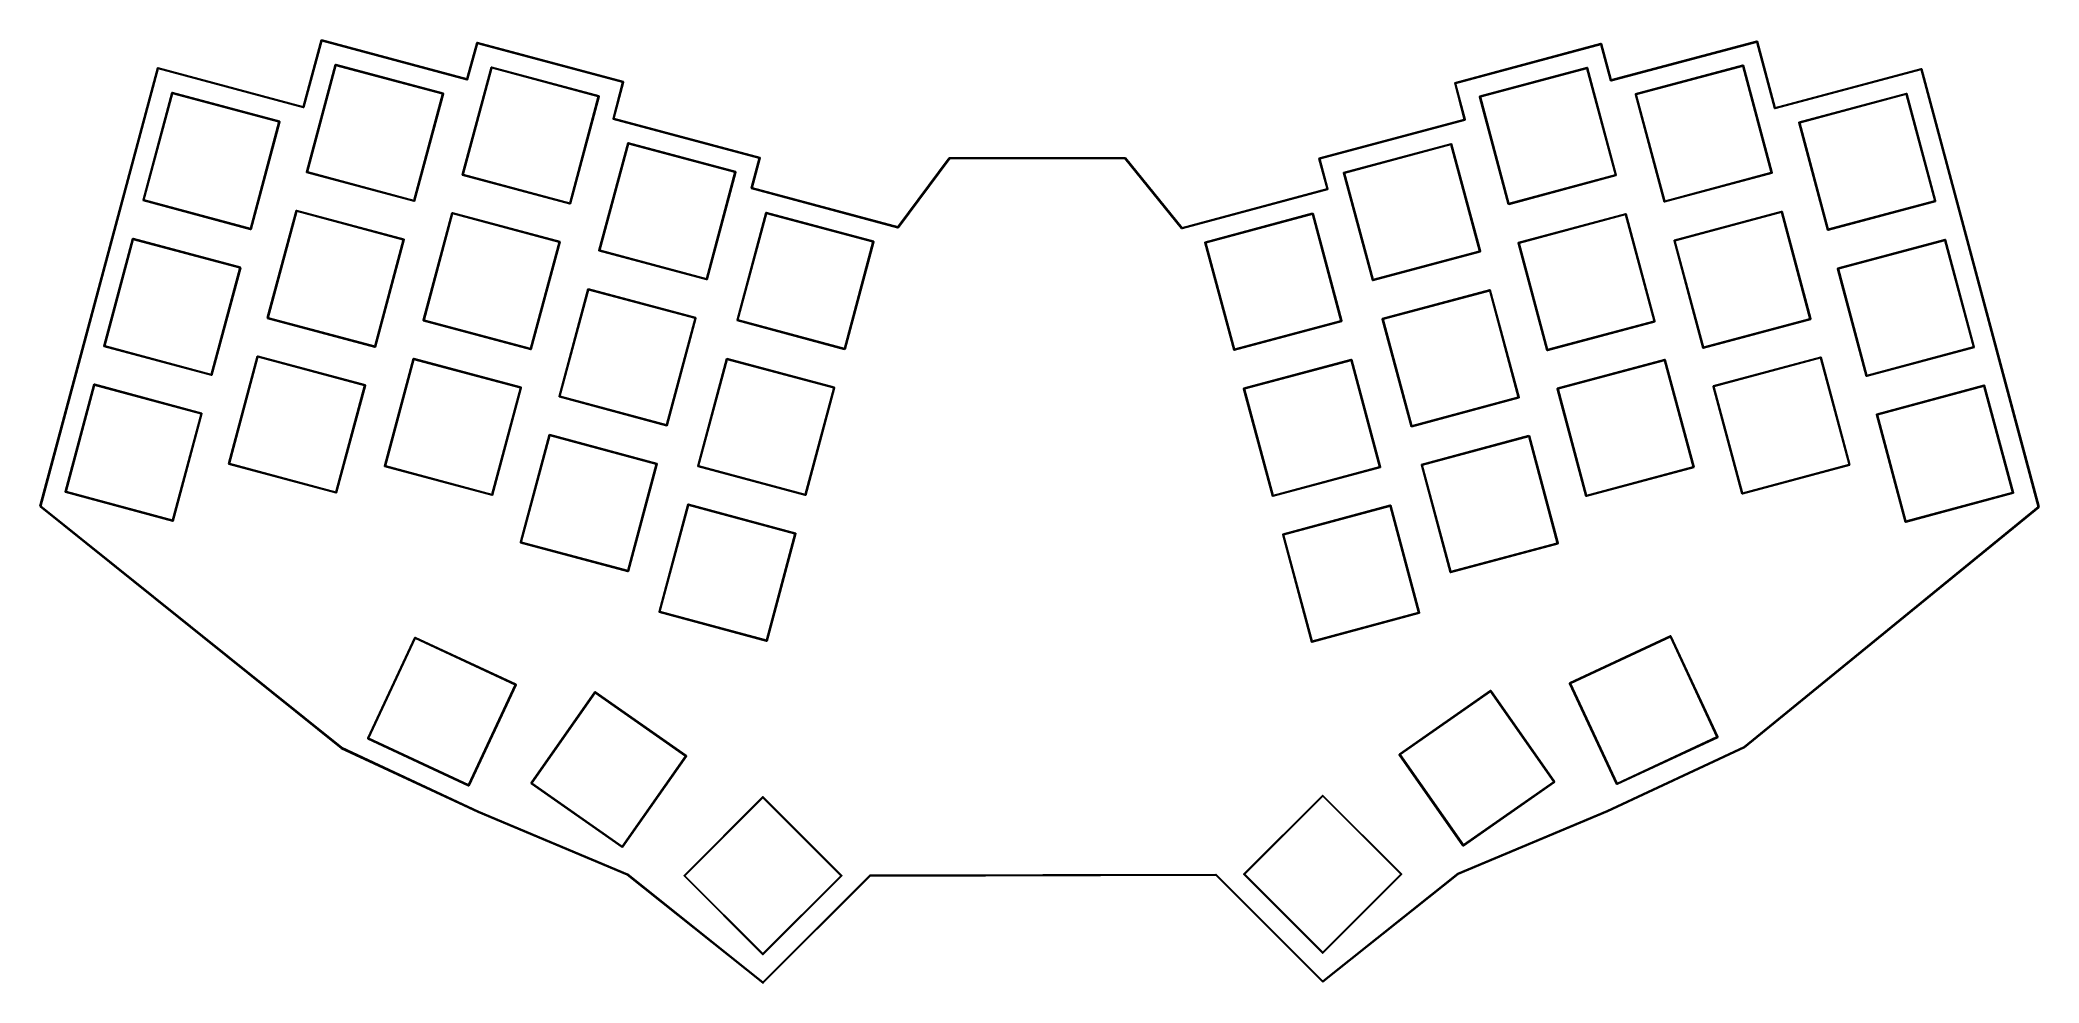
# Model space of a CAD drawing. Extents: x 23 to 275, y -149 to -30.
import ezdxf

# ---------------------------------------------------------------- set-up
doc = ezdxf.new("R2010")
doc.units = 0
doc.layers.add('BLACK', color=7, linetype='CONTINUOUS')

msp = doc.modelspace()

# ---------------------------------------------------------------- linework, layer by layer
at = {"layer": 'BLACK', "linetype": 'CONTINUOUS'}
for p, q in [((56.5896, -38.3887), (58.8267, -30.0121)), ((58.9104, -30.0863), (56.6733, -38.4629)), ((58.8267, -30.0121), (58.8382, -29.997)), ((58.8267, -30.0121), (58.8267, -30.0121)), ((58.8267, -30.0121), (58.8267, -30.0121)), ((58.8382, -29.997), (58.85, -29.9817)), ((58.85, -29.9817), (58.869, -29.9792)), ((58.85, -29.9817), (58.85, -29.9817)), ((58.85, -29.9817), (58.85, -29.9817)), ((58.869, -29.9792), (58.8879, -29.9767)), ((58.8879, -29.9767), (58.8879, -29.9767)), ((58.8879, -29.9767), (58.8879, -29.9767)), ((58.8879, -29.9767), (77.2148, -34.8888)), ((77.2371, -34.9983), (58.9104, -30.0863)), ((221.435, -35.0139), (239.787, -30.1267)), ((239.787, -30.1267), (239.806, -30.1292)), ((239.806, -30.1292), (239.825, -30.1317)), ((239.825, -30.1317), (239.825, -30.1317)), ((239.825, -30.1317), (239.825, -30.1317)), ((239.825, -30.1317), (239.837, -30.1469)), ((239.837, -30.1469), (239.848, -30.1621)), ((239.848, -30.1621), (242.085, -38.5138)), ((77.2148, -34.8888), (78.4517, -30.3369)), ((78.5352, -30.4112), (77.2982, -34.9631)), ((78.4517, -30.3369), (78.4634, -30.3218)), ((78.4634, -30.3218), (78.475, -30.3067)), ((78.475, -30.3067), (78.4751, -30.3067)), ((78.4751, -30.3067), (78.4752, -30.3066)), ((78.4752, -30.3066), (78.494, -30.3042)), ((78.494, -30.3042), (78.5129, -30.3017)), ((78.5129, -30.3017), (96.9129, -35.2267)), ((96.8389, -35.3104), (78.5352, -30.4112)), ((201.737, -35.3767), (220.137, -30.4267)), ((220.115, -30.5362), (201.811, -35.4603)), ((221.352, -35.0881), (220.115, -30.5362)), ((220.137, -30.4267), (220.156, -30.4292)), ((220.156, -30.4292), (220.175, -30.4316)), ((220.175, -30.4316), (220.175, -30.4317)), ((220.175, -30.4317), (220.175, -30.4317)), ((220.175, -30.4317), (220.187, -30.4467)), ((220.187, -30.4467), (220.198, -30.4619)), ((220.198, -30.4619), (221.435, -35.0139)), ((239.765, -30.2362), (221.413, -35.1233)), ((242.002, -38.5879), (239.765, -30.2362)), ((23.4017, -88.7371), (38.2017, -33.5121)), ((38.2854, -33.5862), (23.5067, -88.7314)), ((38.2017, -33.5121), (38.225, -33.4817)), ((38.225, -33.4817), (38.2415, -33.4795)), ((38.225, -33.4817), (38.225, -33.4817)), ((38.2415, -33.4795), (38.2629, -33.4767)), ((38.2629, -33.4767), (38.2629, -33.4767)), ((38.2629, -33.4767), (56.5896, -38.3887)), ((56.6121, -38.4983), (38.2854, -33.5862)), ((57.0013, -46.6281), (60.6247, -33.1051)), ((60.7084, -33.1793), (57.1108, -46.6057)), ((60.6247, -33.1051), (60.648, -33.0748)), ((60.648, -33.0748), (60.686, -33.0698)), ((60.686, -33.0698), (74.2089, -36.6932)), ((60.686, -33.0698), (60.686, -33.0698)), ((74.1348, -36.7769), (60.7084, -33.1793)), ((76.631, -46.9574), (80.2544, -33.4345)), ((80.3381, -33.5086), (76.7405, -46.935)), ((77.256, -34.9958), (77.2371, -34.9983)), ((77.2748, -34.9934), (77.256, -34.9958)), ((77.2749, -34.9933), (77.2748, -34.9934)), ((77.275, -34.9933), (77.2749, -34.9933)), ((77.2866, -34.9782), (77.275, -34.9933)), ((77.2982, -34.9631), (77.2866, -34.9782)), ((80.2544, -33.4345), (80.2777, -33.4041)), ((80.2777, -33.4041), (80.3157, -33.3991)), ((80.3157, -33.3991), (93.8386, -37.0226)), ((80.3157, -33.3991), (80.3157, -33.3991)), ((93.7645, -37.1062), (80.3381, -33.5086)), ((96.9129, -35.2267), (96.9281, -35.2383)), ((96.9281, -35.2383), (96.9432, -35.2499)), ((96.9432, -35.2499), (96.9432, -35.2499)), ((96.9432, -35.2499), (96.9433, -35.25)), ((96.9433, -35.25), (96.9458, -35.2689)), ((96.9458, -35.2689), (96.9483, -35.2878)), ((204.862, -37.0767), (218.385, -33.4532)), ((218.363, -33.5628), (204.936, -37.1604)), ((221.96, -46.9891), (218.363, -33.5628)), ((218.385, -33.4532), (218.385, -33.4532)), ((218.385, -33.4532), (218.423, -33.4582)), ((218.423, -33.4582), (218.446, -33.4886)), ((218.446, -33.4886), (218.446, -33.4886)), ((218.446, -33.4886), (222.07, -47.0116)), ((221.363, -35.1032), (221.352, -35.0881)), ((221.375, -35.1183), (221.363, -35.1032)), ((221.375, -35.1184), (221.375, -35.1183)), ((221.375, -35.1183), (221.375, -35.1183)), ((221.394, -35.1208), (221.375, -35.1184)), ((221.413, -35.1233), (221.394, -35.1208)), ((224.512, -36.7767), (238.035, -33.1532)), ((238.013, -33.2628), (224.586, -36.8604)), ((241.61, -46.6891), (238.013, -33.2628)), ((238.035, -33.1532), (238.035, -33.1532)), ((238.035, -33.1532), (238.073, -33.1582)), ((238.073, -33.1582), (238.096, -33.1886)), ((238.096, -33.1886), (238.096, -33.1886)), ((238.096, -33.1886), (241.72, -46.7116)), ((260.49, -33.7112), (242.063, -38.6233)), ((242.085, -38.5138), (260.512, -33.6017)), ((275.243, -88.8317), (260.49, -33.7112)), ((260.512, -33.6017), (260.531, -33.6042)), ((260.531, -33.6042), (260.55, -33.6067)), ((260.55, -33.6067), (260.55, -33.6067)), ((260.55, -33.6067), (260.55, -33.6067)), ((260.55, -33.6067), (260.562, -33.622)), ((260.562, -33.622), (260.573, -33.6371)), ((260.573, -33.6371), (275.348, -88.8371)), ((36.3886, -50.1665), (40.012, -36.6435)), ((40.0957, -36.7177), (36.4981, -50.1441)), ((40.012, -36.6435), (40.0353, -36.6132)), ((40.0353, -36.6132), (40.0733, -36.6082)), ((40.0733, -36.6082), (53.5962, -40.2316)), ((40.0733, -36.6082), (40.0733, -36.6082)), ((53.5221, -40.3153), (40.0957, -36.7177)), ((70.5372, -50.2033), (74.1348, -36.7769)), ((74.2443, -36.7545), (70.6208, -50.2774)), ((74.2089, -36.6932), (74.2089, -36.6932)), ((74.2089, -36.6932), (74.2285, -36.7082)), ((74.2285, -36.7082), (74.2393, -36.7165)), ((74.2393, -36.7165), (74.2443, -36.7545)), ((74.2443, -36.7545), (74.2443, -36.7545)), ((90.1669, -50.5326), (93.7645, -37.1062)), ((93.874, -37.0838), (90.2505, -50.6068)), ((93.8386, -37.0226), (93.8386, -37.0226)), ((93.8386, -37.0226), (93.869, -37.0459)), ((93.869, -37.0459), (93.874, -37.0838)), ((93.874, -37.0838), (93.874, -37.0838)), ((95.6267, -39.8872), (96.8389, -35.3104)), ((96.9483, -35.2878), (95.7361, -39.8646)), ((201.702, -35.4379), (201.704, -35.419)), ((202.914, -39.9896), (201.702, -35.4379)), ((201.704, -35.419), (201.707, -35.4)), ((201.707, -35.3999), (201.722, -35.3883)), ((201.707, -35.4), (201.707, -35.3999)), ((201.707, -35.4), (201.707, -35.4)), ((201.722, -35.3883), (201.737, -35.3767)), ((201.737, -35.3767), (201.737, -35.3767)), ((201.811, -35.4603), (203.023, -40.0121)), ((204.827, -37.1379), (204.832, -37.1)), ((208.45, -50.6609), (204.827, -37.1379)), ((204.832, -37.1), (204.862, -37.0767)), ((204.936, -37.1604), (208.534, -50.5867)), ((224.477, -36.8379), (224.482, -36.8)), ((228.1, -50.3609), (224.477, -36.8379)), ((224.482, -36.8), (224.512, -36.7767)), ((224.586, -36.8604), (228.184, -50.2867)), ((245.112, -40.3267), (258.635, -36.7032)), ((258.613, -36.8128), (245.186, -40.4104)), ((262.21, -50.2391), (258.613, -36.8128)), ((258.635, -36.7032), (258.635, -36.7032)), ((258.635, -36.7032), (258.673, -36.7082)), ((258.673, -36.7082), (258.696, -36.7386)), ((258.696, -36.7386), (258.696, -36.7386)), ((258.696, -36.7386), (262.32, -50.2616)), ((53.6316, -40.2929), (50.0081, -53.8158)), ((53.5962, -40.2316), (53.5962, -40.2316)), ((53.5962, -40.2316), (53.6266, -40.2549)), ((53.6266, -40.2549), (53.6316, -40.2929)), ((53.6316, -40.2929), (53.6316, -40.2929)), ((56.631, -38.4958), (56.6121, -38.4983)), ((56.6121, -38.4983), (56.6121, -38.4983)), ((56.6121, -38.4983), (56.6121, -38.4983)), ((56.65, -38.4933), (56.631, -38.4958)), ((56.6618, -38.478), (56.65, -38.4933)), ((56.65, -38.4933), (56.65, -38.4933)), ((56.65, -38.4933), (56.65, -38.4933)), ((56.6733, -38.4629), (56.6618, -38.478)), ((56.6733, -38.4629), (56.6733, -38.4629)), ((56.6733, -38.4629), (56.6733, -38.4629)), ((95.6292, -39.9062), (95.6267, -39.8872)), ((95.6317, -39.925), (95.6292, -39.9062)), ((95.6318, -39.9251), (95.6317, -39.925)), ((95.647, -39.9367), (95.6318, -39.9251)), ((95.6318, -39.9251), (95.6318, -39.9251)), ((95.6621, -39.9483), (95.647, -39.9367)), ((95.6622, -39.9483), (95.6621, -39.9483)), ((114.064, -44.8604), (95.6622, -39.9483)), ((95.7361, -39.8646), (114.138, -44.7767)), ((184.637, -44.8767), (202.914, -39.9896)), ((202.988, -40.0733), (184.711, -44.9604)), ((203.003, -40.0616), (202.988, -40.0733)), ((203.018, -40.0501), (203.003, -40.0616)), ((203.021, -40.0308), (203.018, -40.05)), ((203.018, -40.05), (203.018, -40.05)), ((203.018, -40.05), (203.018, -40.0501)), ((203.023, -40.0121), (203.021, -40.0308)), ((242.013, -38.6029), (242.002, -38.5879)), ((242.025, -38.6183), (242.013, -38.6029)), ((242.044, -38.6208), (242.025, -38.6183)), ((242.025, -38.6183), (242.025, -38.6183)), ((242.025, -38.6183), (242.025, -38.6183)), ((242.063, -38.6233), (242.044, -38.6208)), ((242.063, -38.6233), (242.063, -38.6233)), ((242.063, -38.6233), (242.063, -38.6233)), ((242.063, -38.6233), (242.063, -38.6233)), ((49.9245, -53.7416), (53.5221, -40.3153)), ((245.077, -40.3879), (245.082, -40.35)), ((248.7, -53.9109), (245.077, -40.3879)), ((245.082, -40.35), (245.112, -40.3267)), ((245.186, -40.4104), (248.784, -53.8367)), ((93.8497, -56.5013), (97.4732, -42.9784)), ((97.5568, -43.0525), (93.9593, -56.4789)), ((97.4732, -42.9784), (97.4965, -42.948)), ((97.4965, -42.948), (97.5344, -42.943)), ((97.5344, -42.943), (97.5344, -42.943)), ((97.5344, -42.943), (111.057, -46.5665)), ((110.983, -46.6501), (97.5568, -43.0525)), ((113.052, -48.6371), (114.064, -44.8604)), ((114.173, -44.8379), (113.161, -48.6147)), ((114.138, -44.7767), (114.138, -44.7767)), ((114.138, -44.7767), (114.138, -44.7767)), ((114.138, -44.7767), (114.153, -44.7883)), ((114.153, -44.7883), (114.168, -44.8)), ((114.168, -44.8), (114.168, -44.8)), ((114.168, -44.8), (114.168, -44.8)), ((114.168, -44.8), (114.171, -44.8186)), ((114.171, -44.8186), (114.173, -44.8379)), ((114.173, -44.8379), (114.173, -44.8379)), ((114.173, -44.8379), (114.173, -44.8379)), ((131.53, -53.5429), (138.01, -44.8451)), ((138.075, -44.925), (131.59, -53.6299)), ((138.01, -44.8451), (138.013, -44.8432)), ((138.013, -44.8432), (138.015, -44.8396)), ((138.015, -44.8396), (138.029, -44.8336)), ((138.029, -44.8336), (138.043, -44.8255)), ((138.043, -44.8255), (138.046, -44.8265)), ((138.046, -44.8265), (138.05, -44.825)), ((138.05, -44.825), (160.175, -44.825)), ((160.151, -44.925), (138.075, -44.925)), ((167.286, -53.7315), (160.151, -44.925)), ((160.175, -44.825), (160.178, -44.8261)), ((160.178, -44.8261), (160.18, -44.8253)), ((160.18, -44.8253), (160.195, -44.8332)), ((160.195, -44.8332), (160.21, -44.8396)), ((160.21, -44.8396), (160.211, -44.8422)), ((160.211, -44.8422), (160.214, -44.8435)), ((160.214, -44.8435), (167.343, -53.6433)), ((184.602, -44.9379), (184.604, -44.9189)), ((185.614, -48.7396), (184.602, -44.9379)), ((184.604, -44.9189), (184.607, -44.9)), ((184.607, -44.8999), (184.622, -44.8882)), ((184.607, -44.9), (184.607, -44.8999)), ((184.607, -44.9), (184.607, -44.9)), ((184.622, -44.8882), (184.637, -44.8767)), ((184.711, -44.9604), (185.723, -48.7621)), ((187.737, -46.6767), (201.26, -43.0532)), ((201.238, -43.1628), (187.811, -46.7604)), ((204.835, -56.5891), (201.238, -43.1628)), ((201.26, -43.0532), (201.26, -43.0532)), ((201.26, -43.0532), (201.298, -43.0582)), ((201.298, -43.0582), (201.321, -43.0886)), ((201.321, -43.0886), (201.321, -43.0886)), ((201.321, -43.0886), (204.945, -56.6116)), ((57.0063, -46.666), (57.0013, -46.6281)), ((57.0366, -46.6893), (57.0063, -46.666)), ((70.5596, -50.3128), (57.0366, -46.6893)), ((57.1108, -46.6057), (70.5372, -50.2033)), ((76.636, -46.9954), (76.631, -46.9574)), ((76.6663, -47.0187), (76.636, -46.9954)), ((90.1893, -50.6421), (76.6663, -47.0187)), ((76.7405, -46.935), (90.1669, -50.5326)), ((107.386, -60.0765), (110.983, -46.6501)), ((111.093, -46.6277), (107.469, -60.1507)), ((111.057, -46.5665), (111.057, -46.5665)), ((111.057, -46.5665), (111.088, -46.5898)), ((111.088, -46.5898), (111.093, -46.6277)), ((111.093, -46.6277), (111.093, -46.6277)), ((187.702, -46.7379), (187.707, -46.7)), ((191.325, -60.2609), (187.702, -46.7379)), ((187.707, -46.7), (187.737, -46.6767)), ((187.811, -46.7604), (191.409, -60.1867)), ((222.034, -47.0728), (208.511, -50.6963)), ((208.534, -50.5867), (221.96, -46.9891)), ((222.065, -47.0495), (222.034, -47.0728)), ((222.034, -47.0728), (222.034, -47.0728)), ((222.07, -47.0116), (222.065, -47.0495)), ((241.684, -46.7728), (228.161, -50.3963)), ((228.184, -50.2867), (241.61, -46.6891)), ((241.715, -46.7495), (241.684, -46.7728)), ((241.684, -46.7728), (241.684, -46.7728)), ((241.72, -46.7116), (241.715, -46.7495)), ((36.3936, -50.2044), (36.3886, -50.1665)), ((36.4239, -50.2277), (36.3936, -50.2044)), ((49.9469, -53.8512), (36.4239, -50.2277)), ((36.4981, -50.1441), (49.9245, -53.7416)), ((70.5975, -50.3078), (70.5596, -50.3128)), ((70.6208, -50.2774), (70.5975, -50.3078)), ((113.054, -48.6553), (113.052, -48.6371)), ((113.057, -48.675), (113.054, -48.6553)), ((113.072, -48.6867), (113.057, -48.675)), ((113.057, -48.675), (113.057, -48.675)), ((113.057, -48.675), (113.057, -48.675)), ((113.087, -48.6983), (113.072, -48.6867)), ((131.537, -53.6483), (113.087, -48.6983)), ((113.087, -48.6983), (113.087, -48.6983)), ((113.087, -48.6983), (113.087, -48.6983)), ((113.161, -48.6147), (131.53, -53.5429)), ((185.688, -48.8233), (167.338, -53.7483)), ((167.343, -53.6433), (185.614, -48.7396)), ((185.703, -48.8117), (185.688, -48.8233)), ((185.718, -48.8001), (185.703, -48.8117)), ((185.721, -48.7811), (185.718, -48.8)), ((185.718, -48.8), (185.718, -48.8)), ((185.718, -48.8), (185.718, -48.8001)), ((185.723, -48.7621), (185.721, -48.7811)), ((228.123, -50.3913), (228.1, -50.3609)), ((262.284, -50.3228), (248.761, -53.9463)), ((248.784, -53.8367), (262.21, -50.2391)), ((262.315, -50.2995), (262.284, -50.3228)), ((262.284, -50.3228), (262.284, -50.3228)), ((262.32, -50.2616), (262.315, -50.2995)), ((52.0517, -65.0121), (55.6752, -51.4891)), ((55.7588, -51.5633), (52.1612, -64.9896)), ((55.6752, -51.4891), (55.6985, -51.4587)), ((55.6985, -51.4587), (55.7364, -51.4537)), ((55.7364, -51.4537), (69.2594, -55.0772)), ((55.7364, -51.4537), (55.7364, -51.4537)), ((69.1852, -55.1609), (55.7588, -51.5633)), ((71.7017, -65.3121), (75.3252, -51.7891)), ((75.4088, -51.8633), (71.8112, -65.2896)), ((75.3252, -51.7891), (75.3485, -51.7587)), ((75.3485, -51.7587), (75.3864, -51.7537)), ((75.3864, -51.7537), (75.3864, -51.7537)), ((75.3864, -51.7537), (88.9094, -55.3772)), ((88.8352, -55.4609), (75.4088, -51.8633)), ((90.2272, -50.6371), (90.1893, -50.6421)), ((90.2505, -50.6068), (90.2272, -50.6371)), ((111.254, -65.2886), (114.877, -51.7656)), ((114.961, -51.8398), (111.363, -65.2662)), ((114.877, -51.7656), (114.901, -51.7353)), ((114.901, -51.7353), (114.938, -51.7303)), ((114.938, -51.7303), (128.461, -55.3537)), ((114.938, -51.7303), (114.938, -51.7303)), ((128.387, -55.4374), (114.961, -51.8398)), ((170.262, -55.4517), (183.785, -51.8282)), ((183.763, -51.9378), (170.336, -55.5354)), ((187.36, -65.3641), (183.763, -51.9378)), ((183.785, -51.8282), (183.785, -51.8282)), ((183.785, -51.8282), (183.823, -51.8332)), ((183.823, -51.8332), (183.846, -51.8636)), ((183.846, -51.8636), (183.846, -51.8636)), ((183.846, -51.8636), (187.47, -65.3866)), ((208.473, -50.6913), (208.45, -50.6609)), ((208.511, -50.6963), (208.473, -50.6913)), ((208.511, -50.6963), (208.511, -50.6963)), ((209.737, -55.5017), (223.26, -51.8782)), ((223.238, -51.9878), (209.811, -55.5854)), ((226.835, -65.4141), (223.238, -51.9878)), ((223.26, -51.8782), (223.26, -51.8782)), ((223.26, -51.8782), (223.298, -51.8832)), ((223.298, -51.8832), (223.321, -51.9136)), ((223.321, -51.9136), (223.321, -51.9136)), ((223.321, -51.9136), (226.945, -65.4366)), ((228.161, -50.3963), (228.123, -50.3913)), ((228.161, -50.3963), (228.161, -50.3963)), ((229.387, -55.2017), (242.91, -51.5782)), ((242.888, -51.6878), (229.461, -55.2854)), ((246.485, -65.1141), (242.888, -51.6878)), ((242.91, -51.5782), (242.91, -51.5782)), ((242.91, -51.5782), (242.948, -51.5832)), ((242.948, -51.5832), (242.971, -51.6136)), ((242.971, -51.6136), (242.971, -51.6136)), ((242.971, -51.6136), (246.595, -65.1366)), ((31.4517, -68.5621), (35.0752, -55.0391)), ((35.1588, -55.1133), (31.5612, -68.5396)), ((35.0752, -55.0391), (35.0985, -55.0087)), ((35.0985, -55.0087), (35.1364, -55.0037)), ((35.1364, -55.0037), (48.6594, -58.6272)), ((35.1364, -55.0037), (35.1364, -55.0037)), ((48.5852, -58.7109), (35.1588, -55.1133)), ((49.9848, -53.8462), (49.9469, -53.8512)), ((50.0081, -53.8158), (49.9848, -53.8462)), ((65.5876, -68.5872), (69.1852, -55.1609)), ((69.2947, -55.1384), (65.6713, -68.6614)), ((69.2594, -55.0772), (69.2594, -55.0772)), ((69.2594, -55.0772), (69.2895, -55.1003)), ((69.2895, -55.1003), (69.2897, -55.1005)), ((69.2897, -55.1005), (69.2947, -55.1384)), ((69.2947, -55.1384), (69.2947, -55.1384)), ((88.9094, -55.3772), (88.9094, -55.3772)), ((88.9094, -55.3772), (88.9397, -55.4005)), ((88.9397, -55.4005), (88.9447, -55.4384)), ((128.497, -55.415), (124.873, -68.9379)), ((128.461, -55.3537), (128.461, -55.3537)), ((128.461, -55.3537), (128.492, -55.377)), ((128.492, -55.377), (128.497, -55.415)), ((128.497, -55.415), (128.497, -55.415)), ((131.547, -53.647), (131.537, -53.6483)), ((131.557, -53.6495), (131.547, -53.647)), ((131.565, -53.6446), (131.557, -53.6495)), ((131.575, -53.6433), (131.565, -53.6446)), ((131.581, -53.6351), (131.575, -53.6433)), ((131.59, -53.6299), (131.581, -53.6351)), ((167.294, -53.7359), (167.286, -53.7315)), ((167.3, -53.7433), (167.294, -53.7359)), ((167.31, -53.7447), (167.3, -53.7433)), ((167.32, -53.7497), (167.31, -53.7447)), ((167.329, -53.7471), (167.32, -53.7497)), ((167.338, -53.7483), (167.329, -53.7471)), ((229.352, -55.2629), (229.357, -55.225)), ((232.975, -68.7859), (229.352, -55.2629)), ((229.357, -55.225), (229.387, -55.2017)), ((229.461, -55.2854), (233.059, -68.7117)), ((248.723, -53.9413), (248.7, -53.9109)), ((248.761, -53.9463), (248.723, -53.9413)), ((248.761, -53.9463), (248.761, -53.9463)), ((249.987, -58.7517), (263.51, -55.1282)), ((263.488, -55.2378), (250.061, -58.8354)), ((267.085, -68.6641), (263.488, -55.2378)), ((263.51, -55.1282), (263.51, -55.1282)), ((263.51, -55.1282), (263.548, -55.1332)), ((263.548, -55.1332), (263.571, -55.1636)), ((263.571, -55.1636), (263.571, -55.1636)), ((263.571, -55.1636), (267.195, -68.6866)), ((85.2376, -68.8872), (88.8352, -55.4609)), ((88.9447, -55.4384), (85.3213, -68.9614)), ((88.9447, -55.4384), (88.9447, -55.4384)), ((93.8547, -56.5393), (93.8497, -56.5013)), ((93.8851, -56.5626), (93.8547, -56.5393)), ((107.408, -60.186), (93.8851, -56.5626)), ((93.9593, -56.4789), (107.386, -60.0765)), ((124.79, -68.8638), (128.387, -55.4374)), ((170.227, -55.5129), (170.232, -55.475)), ((173.85, -69.0359), (170.227, -55.5129)), ((170.232, -55.475), (170.262, -55.4517)), ((170.336, -55.5354), (173.934, -68.9617)), ((204.909, -56.6728), (191.386, -60.2963)), ((191.409, -60.1867), (204.835, -56.5891)), ((204.94, -56.6495), (204.909, -56.6728)), ((204.909, -56.6728), (204.909, -56.6728)), ((204.945, -56.6116), (204.94, -56.6495)), ((209.702, -55.5629), (209.707, -55.525)), ((213.325, -69.0859), (209.702, -55.5629)), ((209.707, -55.525), (209.737, -55.5017)), ((209.811, -55.5854), (213.409, -69.0117)), ((44.9876, -72.1372), (48.5852, -58.7109)), ((48.6947, -58.6884), (45.0713, -72.2114)), ((48.6594, -58.6272), (48.6594, -58.6272)), ((48.6594, -58.6272), (48.6897, -58.6505)), ((48.6897, -58.6505), (48.6947, -58.6884)), ((48.6947, -58.6884), (48.6947, -58.6884)), ((107.446, -60.181), (107.408, -60.186)), ((107.469, -60.1507), (107.446, -60.181)), ((191.348, -60.2913), (191.325, -60.2609)), ((191.386, -60.2963), (191.348, -60.2913)), ((191.386, -60.2963), (191.386, -60.2963)), ((249.952, -58.8129), (249.957, -58.775)), ((253.575, -72.3359), (249.952, -58.8129)), ((249.957, -58.775), (249.987, -58.7517)), ((250.061, -58.8354), (253.659, -72.2617)), ((88.8267, -74.9121), (92.4502, -61.3891)), ((92.5338, -61.4633), (88.9362, -74.8896)), ((92.4502, -61.3891), (92.4735, -61.3587)), ((92.4735, -61.3587), (92.5114, -61.3537)), ((92.5114, -61.3537), (92.5114, -61.3537)), ((92.5114, -61.3537), (106.034, -64.9772)), ((105.96, -65.0609), (92.5338, -61.4633)), ((192.612, -65.1017), (206.135, -61.4782)), ((206.113, -61.5878), (192.686, -65.1854)), ((209.71, -75.0141), (206.113, -61.5878)), ((206.135, -61.4782), (206.135, -61.4782)), ((206.135, -61.4782), (206.173, -61.4832)), ((206.173, -61.4832), (206.196, -61.5136)), ((206.196, -61.5136), (206.196, -61.5136)), ((206.196, -61.5136), (209.82, -75.0366)), ((52.0567, -65.05), (52.0517, -65.0121)), ((52.0871, -65.0733), (52.0567, -65.05)), ((65.61, -68.6968), (52.0871, -65.0733)), ((52.1612, -64.9896), (65.5876, -68.5872)), ((71.7067, -65.35), (71.7017, -65.3121)), ((71.7371, -65.3733), (71.7067, -65.35)), ((85.26, -68.9968), (71.7371, -65.3733)), ((71.8112, -65.2896), (85.2376, -68.8872)), ((102.363, -78.4872), (105.96, -65.0609)), ((106.07, -65.0384), (102.446, -78.5614)), ((106.034, -64.9772), (106.034, -64.9772)), ((106.034, -64.9772), (106.065, -65.0005)), ((106.065, -65.0005), (106.07, -65.0384)), ((106.07, -65.0384), (106.07, -65.0384)), ((111.259, -65.3265), (111.254, -65.2886)), ((111.289, -65.3498), (111.259, -65.3265)), ((124.812, -68.9733), (111.289, -65.3498)), ((111.363, -65.2662), (124.79, -68.8638)), ((187.434, -65.4478), (173.911, -69.0713)), ((173.934, -68.9617), (187.36, -65.3641)), ((187.465, -65.4245), (187.434, -65.4478)), ((187.434, -65.4478), (187.434, -65.4478)), ((187.47, -65.3866), (187.465, -65.4245)), ((192.577, -65.1629), (192.582, -65.125)), ((196.2, -78.6859), (192.577, -65.1629)), ((192.582, -65.125), (192.612, -65.1017)), ((192.686, -65.1854), (196.284, -78.6117)), ((226.909, -65.4978), (213.386, -69.1213)), ((213.409, -69.0117), (226.835, -65.4141)), ((226.94, -65.4745), (226.909, -65.4978)), ((226.909, -65.4978), (226.909, -65.4978)), ((226.945, -65.4366), (226.94, -65.4745)), ((246.559, -65.1978), (233.036, -68.8213)), ((233.059, -68.7117), (246.485, -65.1141)), ((246.59, -65.1745), (246.559, -65.1978)), ((246.559, -65.1978), (246.559, -65.1978)), ((246.595, -65.1366), (246.59, -65.1745)), ((31.4567, -68.6), (31.4517, -68.5621)), ((31.4871, -68.6233), (31.4567, -68.6)), ((45.01, -72.2468), (31.4871, -68.6233)), ((31.5612, -68.5396), (44.9876, -72.1372)), ((47.1703, -83.3858), (50.7938, -69.8628)), ((50.8774, -69.937), (47.2799, -83.3633)), ((50.7938, -69.8628), (50.8171, -69.8324)), ((50.8171, -69.8324), (50.855, -69.8274)), ((50.855, -69.8274), (50.855, -69.8274)), ((50.855, -69.8274), (64.378, -73.4509)), ((64.3038, -73.5346), (50.8774, -69.937)), ((65.648, -68.6918), (65.61, -68.6968)), ((65.6713, -68.6614), (65.648, -68.6918)), ((66.8203, -83.6858), (70.4438, -70.1628)), ((70.5274, -70.237), (66.9299, -83.6633)), ((70.4438, -70.1628), (70.4671, -70.1324)), ((70.4671, -70.1324), (70.505, -70.1274)), ((70.505, -70.1274), (70.505, -70.1274)), ((70.505, -70.1274), (84.028, -73.7509)), ((83.9538, -73.8346), (70.5274, -70.237)), ((85.298, -68.9918), (85.26, -68.9968)), ((85.3213, -68.9614), (85.298, -68.9918)), ((106.302, -83.6871), (109.925, -70.1641)), ((110.009, -70.2383), (106.411, -83.6646)), ((109.925, -70.1641), (109.948, -70.1337)), ((109.948, -70.1337), (109.986, -70.1287)), ((109.986, -70.1287), (109.986, -70.1287)), ((109.986, -70.1287), (123.509, -73.7522)), ((123.435, -73.8359), (110.009, -70.2383)), ((124.85, -68.9683), (124.812, -68.9733)), ((124.873, -68.9379), (124.85, -68.9683)), ((173.873, -69.0663), (173.85, -69.0359)), ((173.911, -69.0713), (173.873, -69.0663)), ((173.911, -69.0713), (173.911, -69.0713)), ((175.137, -73.8767), (188.66, -70.2532)), ((188.638, -70.3628), (175.211, -73.9604)), ((192.235, -83.7891), (188.638, -70.3628)), ((188.66, -70.2532), (188.66, -70.2532)), ((188.66, -70.2532), (188.698, -70.2582)), ((188.698, -70.2582), (188.721, -70.2886)), ((188.721, -70.2886), (188.721, -70.2886)), ((188.721, -70.2886), (192.345, -83.8116)), ((213.348, -69.1163), (213.325, -69.0859)), ((213.386, -69.1213), (213.348, -69.1163)), ((213.386, -69.1213), (213.386, -69.1213)), ((214.662, -73.8767), (228.185, -70.2532)), ((228.163, -70.3628), (214.736, -73.9604)), ((231.76, -83.7891), (228.163, -70.3628)), ((228.185, -70.2532), (228.185, -70.2532)), ((228.185, -70.2532), (228.223, -70.2582)), ((228.223, -70.2582), (228.246, -70.2886)), ((228.246, -70.2886), (228.246, -70.2886)), ((228.246, -70.2886), (231.87, -83.8116)), ((232.998, -68.8163), (232.975, -68.7859)), ((233.036, -68.8213), (232.998, -68.8163)), ((233.036, -68.8213), (233.036, -68.8213)), ((234.312, -73.5767), (247.835, -69.9532)), ((247.813, -70.0628), (234.386, -73.6604)), ((251.41, -83.4891), (247.813, -70.0628)), ((247.835, -69.9532), (247.835, -69.9532)), ((247.835, -69.9532), (247.873, -69.9582)), ((247.873, -69.9582), (247.896, -69.9886)), ((247.896, -69.9886), (247.896, -69.9886)), ((247.896, -69.9886), (251.52, -83.5116)), ((267.159, -68.7478), (253.636, -72.3713)), ((253.659, -72.2617), (267.085, -68.6641)), ((267.19, -68.7245), (267.159, -68.7478)), ((267.159, -68.7478), (267.159, -68.7478)), ((267.195, -68.6866), (267.19, -68.7245)), ((45.048, -72.2418), (45.01, -72.2468)), ((45.0713, -72.2114), (45.048, -72.2418)), ((253.598, -72.3663), (253.575, -72.3359)), ((253.636, -72.3713), (253.598, -72.3663)), ((253.636, -72.3713), (253.636, -72.3713)), ((26.5703, -86.9358), (30.1938, -73.4128)), ((30.2774, -73.487), (26.6799, -86.9133)), ((30.1938, -73.4128), (30.2171, -73.3824)), ((30.2171, -73.3824), (30.255, -73.3774)), ((30.255, -73.3774), (30.255, -73.3774)), ((30.255, -73.3774), (43.778, -77.0009)), ((43.7038, -77.0846), (30.2774, -73.487)), ((60.7062, -86.9609), (64.3038, -73.5346)), ((64.4133, -73.5121), (60.7899, -87.0351)), ((64.378, -73.4509), (64.378, -73.4509)), ((64.378, -73.4509), (64.4081, -73.474)), ((64.4081, -73.474), (64.4083, -73.4742)), ((64.4083, -73.4742), (64.4133, -73.5121)), ((64.4133, -73.5121), (64.4133, -73.5121)), ((80.3562, -87.2609), (83.9538, -73.8346)), ((84.0633, -73.8122), (80.4399, -87.3351)), ((84.028, -73.7509), (84.028, -73.7509)), ((84.028, -73.7509), (84.0583, -73.7742)), ((84.0583, -73.7742), (84.0633, -73.8121)), ((84.0633, -73.8121), (84.0633, -73.8122)), ((88.8317, -74.95), (88.8267, -74.9121)), ((88.8621, -74.9733), (88.8317, -74.95)), ((102.385, -78.5968), (88.8621, -74.9733)), ((88.9362, -74.8896), (102.363, -78.4872)), ((119.838, -87.2622), (123.435, -73.8359)), ((123.545, -73.8134), (119.921, -87.3364)), ((123.509, -73.7522), (123.509, -73.7522)), ((123.509, -73.7522), (123.538, -73.7742)), ((123.538, -73.7742), (123.54, -73.7755)), ((123.54, -73.7755), (123.545, -73.8134)), ((123.545, -73.8134), (123.545, -73.8134)), ((175.102, -73.9379), (175.107, -73.9)), ((178.725, -87.4609), (175.102, -73.9379)), ((175.107, -73.9), (175.137, -73.8767)), ((175.211, -73.9604), (178.809, -87.3867)), ((209.784, -75.0978), (196.261, -78.7213)), ((196.284, -78.6117), (209.71, -75.0141)), ((209.815, -75.0745), (209.784, -75.0978)), ((209.784, -75.0978), (209.784, -75.0978)), ((209.82, -75.0366), (209.815, -75.0745)), ((214.627, -73.9379), (214.632, -73.9)), ((218.25, -87.4609), (214.627, -73.9379)), ((214.632, -73.9), (214.662, -73.8767)), ((214.736, -73.9604), (218.334, -87.3867)), ((234.277, -73.6379), (234.282, -73.6)), ((237.9, -87.1609), (234.277, -73.6379)), ((234.282, -73.6), (234.312, -73.5767)), ((234.386, -73.6604), (237.984, -87.0867)), ((254.912, -77.1267), (268.435, -73.5032)), ((268.413, -73.6128), (254.986, -77.2104)), ((272.01, -87.0391), (268.413, -73.6128)), ((268.435, -73.5032), (268.435, -73.5032)), ((268.435, -73.5032), (268.473, -73.5082)), ((268.473, -73.5082), (268.496, -73.5386)), ((268.496, -73.5386), (268.496, -73.5386)), ((268.496, -73.5386), (272.12, -87.0616)), ((40.1062, -90.5109), (43.7038, -77.0846)), ((43.8133, -77.0622), (40.1899, -90.5851)), ((43.778, -77.0009), (43.778, -77.0009)), ((43.778, -77.0009), (43.8083, -77.0242)), ((43.8083, -77.0242), (43.8133, -77.0621)), ((43.8133, -77.0621), (43.8133, -77.0622)), ((254.877, -77.1879), (254.882, -77.15)), ((258.5, -90.7109), (254.877, -77.1879)), ((254.882, -77.15), (254.912, -77.1267)), ((254.986, -77.2104), (258.584, -90.6367)), ((83.9453, -93.2858), (87.5688, -79.7628)), ((87.6524, -79.837), (84.0549, -93.2633)), ((87.5688, -79.7628), (87.5921, -79.7324)), ((87.5921, -79.7324), (87.63, -79.7274)), ((87.63, -79.7274), (87.63, -79.7274)), ((87.63, -79.7274), (101.153, -83.3509)), ((101.079, -83.4346), (87.6524, -79.837)), ((102.423, -78.5918), (102.385, -78.5968)), ((102.446, -78.5614), (102.423, -78.5918)), ((196.223, -78.7163), (196.2, -78.6859)), ((196.261, -78.7213), (196.223, -78.7163)), ((196.261, -78.7213), (196.261, -78.7213)), ((197.537, -83.4767), (211.06, -79.8532)), ((211.038, -79.9628), (197.611, -83.5604)), ((214.635, -93.3891), (211.038, -79.9628)), ((211.06, -79.8532), (211.06, -79.8532)), ((211.06, -79.8532), (211.098, -79.8582)), ((211.098, -79.8582), (211.121, -79.8886)), ((211.121, -79.8886), (211.121, -79.8886)), ((211.121, -79.8886), (214.745, -93.4116)), ((47.1753, -83.4237), (47.1703, -83.3858)), ((47.2057, -83.447), (47.1753, -83.4237)), ((60.7286, -87.0705), (47.2057, -83.447)), ((47.2799, -83.3633), (60.7062, -86.9609)), ((66.8253, -83.7237), (66.8203, -83.6858)), ((66.8557, -83.747), (66.8253, -83.7237)), ((80.3786, -87.3705), (66.8557, -83.747)), ((66.9299, -83.6633), (80.3562, -87.2609)), ((97.4812, -96.8609), (101.079, -83.4346)), ((101.188, -83.4121), (97.5649, -96.9351)), ((101.153, -83.3509), (101.153, -83.3509)), ((101.153, -83.3509), (101.183, -83.3742)), ((101.183, -83.3742), (101.188, -83.4121)), ((101.188, -83.4121), (101.188, -83.4121)), ((106.307, -83.725), (106.302, -83.6871)), ((106.337, -83.7483), (106.307, -83.725)), ((119.86, -87.3718), (106.337, -83.7483)), ((106.411, -83.6646), (119.838, -87.2622)), ((192.309, -83.8728), (178.786, -87.4963)), ((178.809, -87.3867), (192.235, -83.7891)), ((192.34, -83.8495), (192.309, -83.8728)), ((192.309, -83.8728), (192.309, -83.8728)), ((192.345, -83.8116), (192.34, -83.8495)), ((197.502, -83.5379), (197.507, -83.5)), ((201.125, -97.0609), (197.502, -83.5379)), ((197.507, -83.5), (197.537, -83.4767)), ((197.611, -83.5604), (201.209, -96.9867)), ((231.834, -83.8728), (218.311, -87.4963)), ((218.334, -87.3867), (231.76, -83.7891)), ((231.865, -83.8495), (231.834, -83.8728)), ((231.834, -83.8728), (231.834, -83.8728)), ((231.87, -83.8116), (231.865, -83.8495)), ((251.484, -83.5728), (237.961, -87.1963)), ((237.984, -87.0867), (251.41, -83.4891)), ((251.515, -83.5495), (251.484, -83.5728)), ((251.484, -83.5728), (251.484, -83.5728)), ((251.52, -83.5116), (251.515, -83.5495)), ((26.5753, -86.9737), (26.5703, -86.9358)), ((26.6057, -86.997), (26.5753, -86.9737)), ((40.1286, -90.6205), (26.6057, -86.997)), ((26.6799, -86.9133), (40.1062, -90.5109)), ((60.7666, -87.0655), (60.7286, -87.0705)), ((60.7899, -87.0351), (60.7666, -87.0655)), ((80.4166, -87.3655), (80.3786, -87.3705)), ((80.4399, -87.3351), (80.4166, -87.3655)), ((119.898, -87.3668), (119.86, -87.3718)), ((119.921, -87.3364), (119.898, -87.3668)), ((178.748, -87.4913), (178.725, -87.4609)), ((178.786, -87.4963), (178.748, -87.4913)), ((178.786, -87.4963), (178.786, -87.4963)), ((218.273, -87.4913), (218.25, -87.4609)), ((218.311, -87.4963), (218.273, -87.4913)), ((218.311, -87.4963), (218.311, -87.4963)), ((237.923, -87.1913), (237.9, -87.1609)), ((237.961, -87.1963), (237.923, -87.1913)), ((237.961, -87.1963), (237.961, -87.1963)), ((272.084, -87.1228), (258.561, -90.7463)), ((258.584, -90.6367), (272.01, -87.0391)), ((272.115, -87.0995), (272.084, -87.1228)), ((272.084, -87.1228), (272.084, -87.1228)), ((272.12, -87.0616), (272.115, -87.0995)), ((23.4003, -88.7554), (23.4029, -88.7464)), ((23.4053, -88.7646), (23.4003, -88.7554)), ((23.4029, -88.7464), (23.4017, -88.7371)), ((23.4067, -88.775), (23.4053, -88.7646)), ((23.4142, -88.7807), (23.4067, -88.775)), ((23.4187, -88.789), (23.4142, -88.7807)), ((61.3687, -119.264), (23.4187, -88.789)), ((23.5067, -88.7314), (61.4266, -119.182)), ((40.1666, -90.6155), (40.1286, -90.6205)), ((40.1899, -90.5851), (40.1666, -90.6155)), ((101.42, -102.061), (105.044, -88.5378)), ((105.127, -88.612), (101.53, -102.038)), ((105.044, -88.5378), (105.067, -88.5074)), ((105.067, -88.5074), (105.105, -88.5024)), ((105.105, -88.5024), (118.628, -92.1259)), ((105.105, -88.5024), (105.105, -88.5024)), ((118.554, -92.2096), (105.127, -88.612)), ((180.062, -92.2517), (193.585, -88.6282)), ((193.563, -88.7378), (180.136, -92.3354)), ((197.16, -102.164), (193.563, -88.7378)), ((193.585, -88.6282), (193.585, -88.6282)), ((193.585, -88.6282), (193.623, -88.6332)), ((193.623, -88.6332), (193.646, -88.6636)), ((193.646, -88.6636), (193.646, -88.6636)), ((193.646, -88.6636), (197.27, -102.187)), ((238.173, -119.082), (275.243, -88.8317)), ((275.332, -88.8887), (238.232, -119.164)), ((275.336, -88.8806), (275.332, -88.8887)), ((275.343, -88.875), (275.336, -88.8806)), ((275.345, -88.8644), (275.343, -88.875)), ((275.35, -88.855), (275.345, -88.8644)), ((275.348, -88.8371), (275.347, -88.8462)), ((275.347, -88.8462), (275.35, -88.855)), ((114.956, -105.636), (118.554, -92.2096)), ((118.663, -92.1872), (115.04, -105.71)), ((118.628, -92.1259), (118.628, -92.1259)), ((118.628, -92.1259), (118.658, -92.1492)), ((118.658, -92.1492), (118.663, -92.1871)), ((118.663, -92.1871), (118.663, -92.1872)), ((180.027, -92.3129), (180.032, -92.275)), ((183.65, -105.836), (180.027, -92.3129)), ((180.032, -92.275), (180.062, -92.2517)), ((180.136, -92.3354), (183.734, -105.762)), ((258.523, -90.7413), (258.5, -90.7109)), ((258.561, -90.7463), (258.523, -90.7413)), ((258.561, -90.7463), (258.561, -90.7463)), ((83.9503, -93.3237), (83.9453, -93.2858)), ((83.9807, -93.347), (83.9503, -93.3237)), ((97.5036, -96.9705), (83.9807, -93.347)), ((84.0549, -93.2633), (97.4812, -96.8609)), ((214.709, -93.4728), (201.186, -97.0963)), ((201.209, -96.9867), (214.635, -93.3891)), ((214.74, -93.4495), (214.709, -93.4728)), ((214.709, -93.4728), (214.709, -93.4728)), ((214.745, -93.4116), (214.74, -93.4495)), ((97.5416, -96.9655), (97.5036, -96.9705)), ((97.5649, -96.9351), (97.5416, -96.9655)), ((201.148, -97.0913), (201.125, -97.0609)), ((201.186, -97.0963), (201.148, -97.0913)), ((201.186, -97.0963), (201.186, -97.0963)), ((101.425, -102.099), (101.42, -102.061)), ((101.456, -102.122), (101.425, -102.099)), ((114.979, -105.745), (101.456, -102.122)), ((101.53, -102.038), (114.956, -105.636)), ((197.234, -102.248), (183.711, -105.871)), ((183.734, -105.762), (197.16, -102.164)), ((197.265, -102.224), (197.234, -102.248)), ((197.234, -102.248), (197.234, -102.248)), ((197.27, -102.187), (197.265, -102.224)), ((64.7138, -117.991), (70.6304, -105.303)), ((70.6999, -105.39), (64.8255, -117.988)), ((70.6304, -105.303), (70.6586, -105.277)), ((70.6586, -105.277), (70.6969, -105.279)), ((70.6969, -105.279), (83.3852, -111.195)), ((83.2976, -111.265), (70.6999, -105.39)), ((115.017, -105.74), (114.979, -105.745)), ((115.04, -105.71), (115.017, -105.74)), ((216.204, -111.019), (228.892, -105.102)), ((228.889, -105.214), (216.291, -111.088)), ((234.764, -117.811), (228.889, -105.214)), ((228.892, -105.102), (228.93, -105.1)), ((228.93, -105.1), (228.959, -105.126)), ((228.959, -105.126), (234.875, -117.814)), ((183.673, -105.866), (183.65, -105.836)), ((183.711, -105.871), (183.673, -105.866)), ((183.711, -105.871), (183.711, -105.871)), ((77.4232, -123.863), (83.2976, -111.265)), ((83.4094, -111.262), (77.4927, -123.95)), ((83.3852, -111.195), (83.3852, -111.195)), ((83.3852, -111.195), (83.411, -111.224)), ((83.411, -111.224), (83.4094, -111.262)), ((85.2885, -123.632), (93.3186, -112.164)), ((93.3718, -112.262), (85.3991, -123.648)), ((93.3186, -112.164), (93.3509, -112.143)), ((93.3509, -112.143), (93.3882, -112.152)), ((104.758, -120.235), (93.3718, -112.262)), ((93.3882, -112.152), (104.856, -120.182)), ((194.733, -120.005), (206.201, -111.975)), ((206.217, -112.086), (194.831, -120.058)), ((206.201, -111.975), (206.238, -111.967)), ((206.201, -111.975), (206.201, -111.975)), ((214.19, -123.472), (206.217, -112.086)), ((206.238, -111.967), (206.27, -111.987)), ((206.27, -111.987), (214.301, -123.455)), ((216.178, -111.047), (216.204, -111.019)), ((216.18, -111.085), (216.178, -111.047)), ((222.096, -123.773), (216.18, -111.085)), ((216.291, -111.088), (222.166, -123.686)), ((64.7121, -118.029), (64.7138, -117.991)), ((64.738, -118.058), (64.7121, -118.029)), ((77.4263, -123.974), (64.738, -118.058)), ((64.8255, -117.988), (77.4232, -123.863)), ((234.851, -117.881), (222.163, -123.798)), ((222.166, -123.686), (234.764, -117.811)), ((234.877, -117.853), (234.851, -117.881)), ((234.875, -117.814), (234.877, -117.853)), ((61.3747, -119.266), (61.3687, -119.264)), ((61.3789, -119.27), (61.3747, -119.266)), ((78.6289, -127.32), (61.3789, -119.27)), ((61.4266, -119.182), (78.6702, -127.229)), ((96.7853, -131.621), (104.758, -120.235)), ((104.869, -120.251), (96.8385, -131.72)), ((104.856, -120.182), (104.864, -120.194)), ((104.864, -120.194), (104.877, -120.214)), ((104.877, -120.214), (104.869, -120.251)), ((194.712, -120.037), (194.733, -120.005)), ((194.72, -120.075), (194.712, -120.037)), ((202.751, -131.543), (194.72, -120.075)), ((194.831, -120.058), (202.804, -131.445)), ((220.905, -127.129), (238.173, -119.082)), ((238.221, -119.17), (220.946, -127.22)), ((238.225, -119.166), (238.221, -119.17)), ((238.232, -119.164), (238.225, -119.166)), ((214.301, -123.455), (214.309, -123.493)), ((77.4645, -123.976), (77.4263, -123.974)), ((77.4927, -123.95), (77.4645, -123.976)), ((85.2802, -123.669), (85.2885, -123.632)), ((85.3008, -123.702), (85.2802, -123.669)), ((96.7689, -131.732), (85.3008, -123.702)), ((85.3991, -123.648), (96.7853, -131.621)), ((104.585, -135.284), (114.484, -125.384)), ((114.519, -125.49), (104.691, -135.319)), ((114.484, -125.384), (114.519, -125.369)), ((114.519, -125.369), (114.555, -125.384)), ((124.348, -135.319), (114.519, -125.49)), ((114.555, -125.384), (124.454, -135.284)), ((175.135, -135.107), (185.034, -125.207)), ((185.07, -125.313), (175.241, -135.142)), ((185.034, -125.207), (185.07, -125.193)), ((185.07, -125.193), (185.105, -125.207)), ((194.898, -135.142), (185.07, -125.313)), ((185.105, -125.207), (195.005, -135.107)), ((202.804, -131.445), (214.19, -123.472)), ((214.288, -123.525), (202.82, -131.555)), ((214.309, -123.493), (214.288, -123.525)), ((222.125, -123.799), (222.096, -123.773)), ((222.163, -123.798), (222.125, -123.799)), ((222.163, -123.798), (222.163, -123.798)), ((78.6299, -127.32), (78.6289, -127.32)), ((78.6306, -127.321), (78.6299, -127.32)), ((97.4242, -135.218), (78.6306, -127.321)), ((78.6702, -127.229), (97.4694, -135.129)), ((202.106, -135.029), (220.905, -127.129)), ((220.944, -127.221), (202.151, -135.118)), ((220.945, -127.22), (220.944, -127.221)), ((220.946, -127.22), (220.945, -127.22)), ((96.8063, -131.74), (96.7689, -131.732)), ((96.7689, -131.732), (96.7689, -131.732)), ((96.8385, -131.72), (96.8063, -131.74)), ((202.783, -131.563), (202.751, -131.543)), ((202.82, -131.555), (202.783, -131.563)), ((114.494, -148.839), (97.4242, -135.218)), ((97.4694, -135.129), (97.4744, -135.134)), ((97.4744, -135.134), (97.4812, -135.136)), ((97.4812, -135.136), (114.521, -148.733)), ((104.57, -135.319), (104.585, -135.284)), ((104.585, -135.354), (104.57, -135.319)), ((114.484, -145.254), (104.585, -135.354)), ((104.691, -135.319), (114.519, -145.148)), ((114.519, -145.148), (124.348, -135.319)), ((114.521, -148.733), (127.965, -135.29)), ((124.454, -135.354), (114.555, -145.254)), ((128.021, -135.375), (114.56, -148.835)), ((124.454, -135.284), (124.469, -135.319)), ((124.469, -135.319), (124.454, -135.354)), ((127.965, -135.29), (127.982, -135.282)), ((127.982, -135.282), (128, -135.275)), ((128, -135.275), (171.6, -135.175)), ((171.579, -135.275), (128.021, -135.375)), ((185.04, -148.71), (171.579, -135.275)), ((171.6, -135.175), (171.6, -135.175)), ((171.6, -135.175), (171.6, -135.175)), ((171.6, -135.175), (171.617, -135.182)), ((171.617, -135.182), (171.635, -135.19)), ((171.635, -135.19), (171.635, -135.19)), ((171.635, -135.19), (171.635, -135.19)), ((171.635, -135.19), (185.079, -148.608)), ((175.12, -135.142), (175.135, -135.107)), ((175.135, -135.178), (175.12, -135.142)), ((185.034, -145.077), (175.135, -135.178)), ((175.241, -135.142), (185.07, -144.971)), ((185.07, -144.971), (194.898, -135.142)), ((185.079, -148.608), (202.094, -135.036)), ((195.005, -135.178), (185.105, -145.077)), ((202.151, -135.118), (185.106, -148.714)), ((195.005, -135.107), (195.019, -135.142)), ((195.019, -135.142), (195.005, -135.178)), ((202.094, -135.036), (202.101, -135.034)), ((202.101, -135.034), (202.106, -135.029)), ((114.519, -145.268), (114.484, -145.254)), ((114.555, -145.254), (114.519, -145.268)), ((185.07, -145.092), (185.034, -145.077)), ((185.105, -145.077), (185.07, -145.092)), ((114.51, -148.844), (114.494, -148.839)), ((114.525, -148.85), (114.51, -148.844)), ((114.528, -148.849), (114.525, -148.85)), ((114.531, -148.85), (114.528, -148.849)), ((114.545, -148.842), (114.531, -148.85)), ((114.56, -148.835), (114.545, -148.842)), ((185.055, -148.717), (185.04, -148.71)), ((185.069, -148.725), (185.055, -148.717)), ((185.072, -148.724), (185.069, -148.725)), ((185.075, -148.725), (185.072, -148.724)), ((185.09, -148.719), (185.075, -148.725)), ((185.106, -148.714), (185.09, -148.719))]:
    msp.add_line(p, q, dxfattribs=at)

doc.saveas('drawing.dxf')
